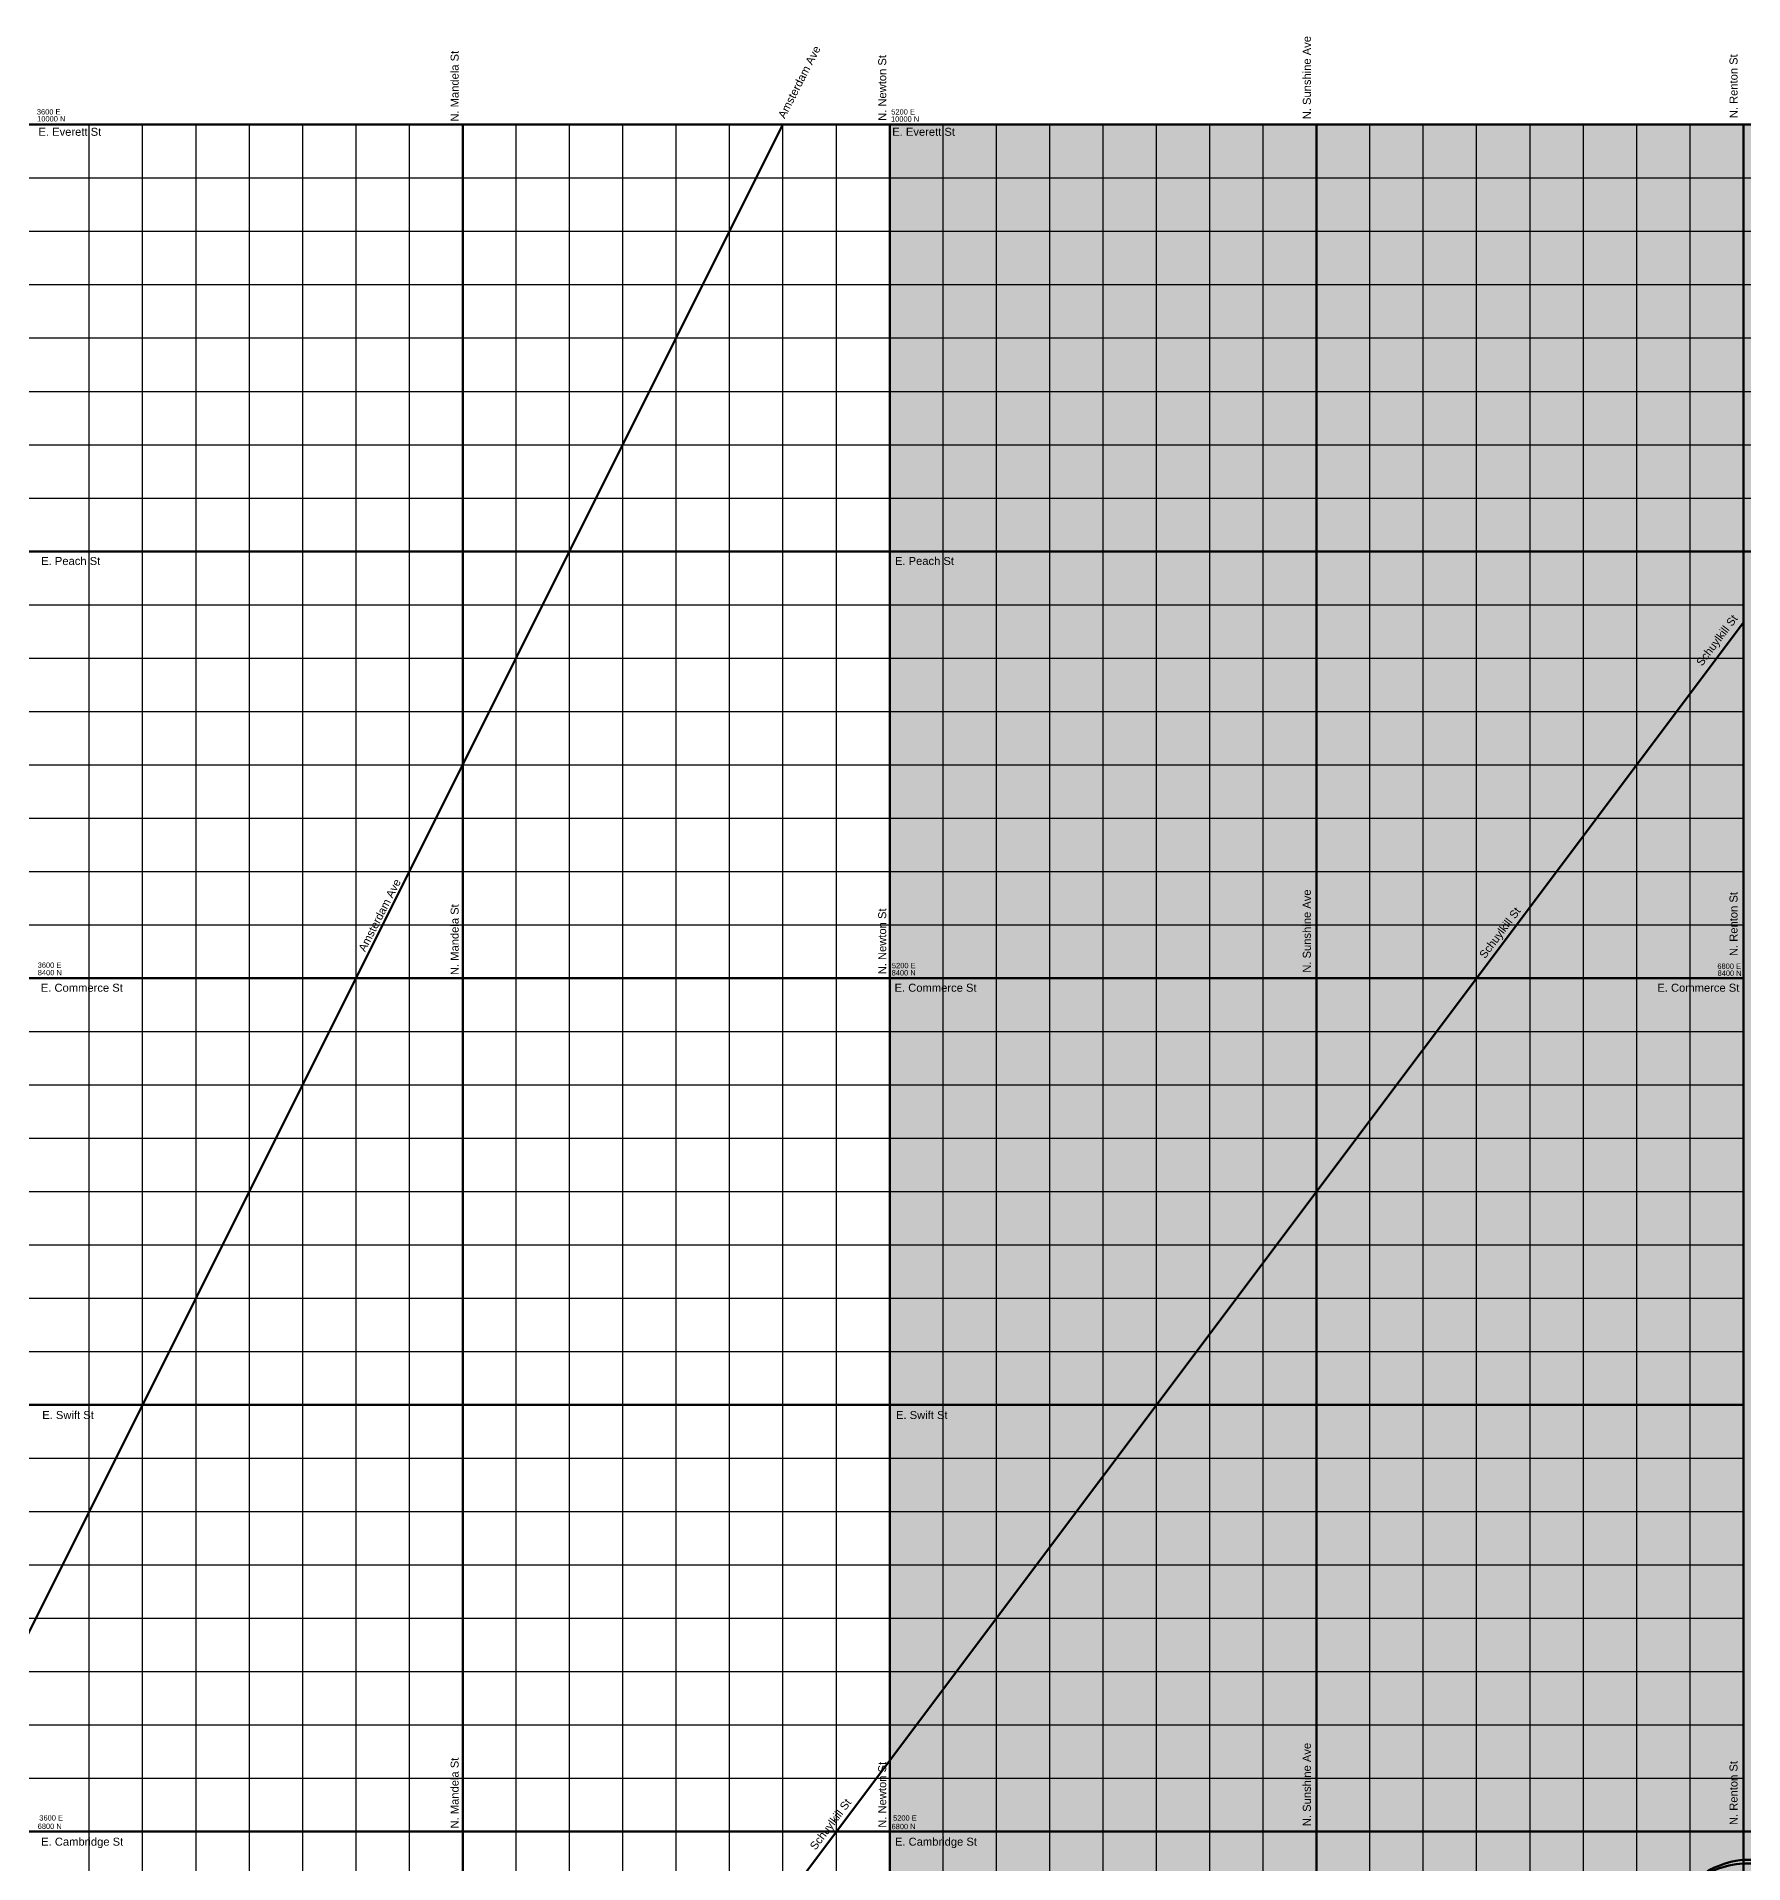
# Model space of a CAD drawing. Header units: inches. Extents: x -196 to 213, y -195 to 213.
# Drawn here: x 80 to 144, y 142.8 to 211.3 of the extents above; entities that cross this region are included whole.
import ezdxf

# ---------------------------------------------------------------- set-up
doc = ezdxf.new("R2010")
doc.units = ezdxf.units.IN
doc.header["$MEASUREMENT"] = 0
for name, color, linetype, lineweight in [('dia-major-st', 7, 'Continuous', 80), ('streets-major', 7, 'Continuous', 80), ('streets-minor', 7, 'Continuous', 30), ('text', 7, 'Continuous', 30), ('zone-commercial', 4, 'Continuous', 0), ('zone-manufacturing', 181, 'Continuous', 0)]:
    doc.layers.add(name, color=color, linetype=linetype, lineweight=lineweight)
doc.styles.get("Standard").update_dxf_attribs({"font": 'arial.ttf'})

msp = doc.modelspace()

# ---------------------------------------------------------------- hatches: boundary and pattern name
at = {"layer": 'zone-commercial', "transparency": 33554559}
h = msp.add_hatch(color=256, dxfattribs=at)
h.dxf.hatch_style = 1
h.paths.add_polyline_path([(208, 208), (112, 208), (112, 112), (208, 112)])
h.paths.add_polyline_path([(144, 192), (192, 192), (192, 144), (144, 144)], flags=16)
h.paths.add_polyline_path([(144, 142), (172, 142), (172, 134), (144, 134)], flags=16)
at = {"layer": 'zone-manufacturing', "transparency": 33554559}
h = msp.add_hatch(color=256, dxfattribs=at)
h.dxf.hatch_style = 1
h.paths.add_polyline_path([(192, 192), (144, 192), (144, 144), (192, 144)])

# ---------------------------------------------------------------- linework, layer by layer
at = {"layer": 'dia-major-st'}
for p, q in [((12, 16), (108, 208)), ((86, 112), (144, 189.333))]:
    msp.add_line(p, q, dxfattribs=at)
at = {"layer": 'streets-major'}
for p, q in [((8, 208), (108, 208)), ((96, -192), (96, 208)), ((108, 208), (208, 208)), ((112, -192), (112, 208)), ((128, -192), (128, 208)), ((144, 144), (144, 208)), ((-192, 192), (208, 192)), ((-192, 176), (144, 176)), ((-192, 160), (144, 160)), ((-192, 144), (208, 144)), ((144, -192), (144, 144)), ((144, 142.937), (168.334, 143)), ((144, 142.8), (172.746, 142.8))]:
    msp.add_line(p, q, dxfattribs=at)
for centre, radius, start, end in [((144.295, 139.705), 3.245, 95.2076, 135), ((144.23, 139.325), 3.483, 93.78925, 129.81357)]:
    msp.add_arc(centre, radius, start, end, dxfattribs=at)
at = {"layer": 'streets-minor'}
for p, q in [((82, -192), (82, 208)), ((84, -192), (84, 208)), ((86, -192), (86, 208)), ((88, -192), (88, 208)), ((90, -192), (90, 208)), ((92, -192), (92, 208)), ((94, -192), (94, 208)), ((98, -192), (98, 208)), ((100, -192), (100, 208)), ((102, -192), (102, 208)), ((104, -192), (104, 208)), ((106, -192), (106, 208)), ((108, -192), (108, 208)), ((110, -192), (110, 208)), ((114, -192), (114, 208)), ((116, -192), (116, 208)), ((118, -192), (118, 208)), ((120, -192), (120, 208)), ((122, -192), (122, 208)), ((124, -192), (124, 208)), ((126, -192), (126, 208)), ((130, -192), (130, 208)), ((132, -192), (132, 208)), ((134, -192), (134, 208)), ((136, -192), (136, 208)), ((138, -192), (138, 208)), ((140, -192), (140, 208)), ((142, -192), (142, 208)), ((-192, 206), (208, 206)), ((-192, 204), (208, 204)), ((-192, 202), (208, 202)), ((-192, 200), (208, 200)), ((-192, 198), (208, 198)), ((-192, 196), (208, 196)), ((-192, 194), (208, 194)), ((-192, 190), (144, 190)), ((-192, 188), (144, 188)), ((-192, 186), (144, 186)), ((-192, 184), (144, 184)), ((-192, 182), (144, 182)), ((-192, 180), (144, 180)), ((-192, 178), (144, 178)), ((-192, 174), (144, 174)), ((-192, 172), (144, 172)), ((-192, 170), (144, 170)), ((-192, 168), (144, 168)), ((-192, 166), (144, 166)), ((-192, 164), (144, 164)), ((-192, 162), (144, 162)), ((-192, 158), (144, 158)), ((-192, 156), (144, 156)), ((-192, 154), (144, 154)), ((-192, 152), (144, 152)), ((-192, 150), (144, 150)), ((-192, 148), (144, 148)), ((-192, 146), (144, 146))]:
    msp.add_line(p, q, dxfattribs=at)

# ---------------------------------------------------------------- texts
at = {"layer": 'text'}
for s, rotation, p in [('N. Sunshine Ave', 90, (127.785, 208.201)), ('N. Mandela St', 90, (95.842, 208.112)), ('Amsterdam Ave', 63, (108.065, 208.202)), ('N. Newton St', 90, (111.869, 208.14)), ('N. Renton St', 90, (143.778, 208.24)), ('Schuylkill St', 53, (142.444, 187.671)), ('Amsterdam Ave', 63, (92.338, 176.961)), ('N. Sunshine Ave', 90, (127.785, 176.201)), ('N. Renton St', 90, (143.778, 176.825)), ('N. Mandela St', 90, (95.842, 176.112)), ('N. Newton St', 90, (111.869, 176.14)), ('Schuylkill St', 53, (134.312, 176.705)), ('N. Sunshine Ave', 90, (127.785, 144.201)), ('N. Mandela St', 90, (95.842, 144.112)), ('N. Newton St', 90, (111.869, 144.14)), ('N. Renton St', 90, (143.778, 144.24)), ('Schuylkill St', 53, (109.22, 143.277))]:
    msp.add_text(s, height=0.3, rotation=rotation, dxfattribs=at).set_placement(p)
for s, height, p in [('3600 E', 0.2, (80.035, 208.381)), ('10000 N', 0.2, (80.046, 208.119)), ('5200 E', 0.2, (112.059, 208.379)), ('10000 N', 0.2, (112.049, 208.111)), ('E. Everett St', 0.3, (80.095, 207.582)), ('E. Everett St', 0.3, (112.095, 207.582)), ('E. Peach St', 0.3, (80.197, 191.489)), ('E. Peach St', 0.3, (112.197, 191.489)), ('3600 E', 0.2, (80.065, 176.383)), ('8400 N', 0.2, (80.069, 176.104)), ('8400 N', 0.2, (112.073, 176.097)), ('5200 E', 0.2, (112.084, 176.369)), ('6800 E', 0.2, (143.023, 176.344)), ('8400 N', 0.2, (143.03, 176.083)), ('E. Commerce St', 0.3, (80.182, 175.487)), ('E. Commerce St', 0.3, (112.182, 175.487)), ('E. Commerce St', 0.3, (140.773, 175.487)), ('E. Swift St', 0.3, (80.236, 159.466)), ('E. Swift St', 0.3, (112.236, 159.466)), ('3600 E', 0.2, (80.126, 144.409)), ('5200 E', 0.2, (112.127, 144.403)), ('6800 N', 0.2, (80.066, 144.094)), ('6800 N', 0.2, (112.069, 144.086)), ('E. Cambridge St', 0.3, (80.196, 143.467)), ('E. Cambridge St', 0.3, (112.196, 143.467))]:
    msp.add_text(s, height=height, dxfattribs=at).set_placement(p)

doc.saveas('drawing.dxf')
